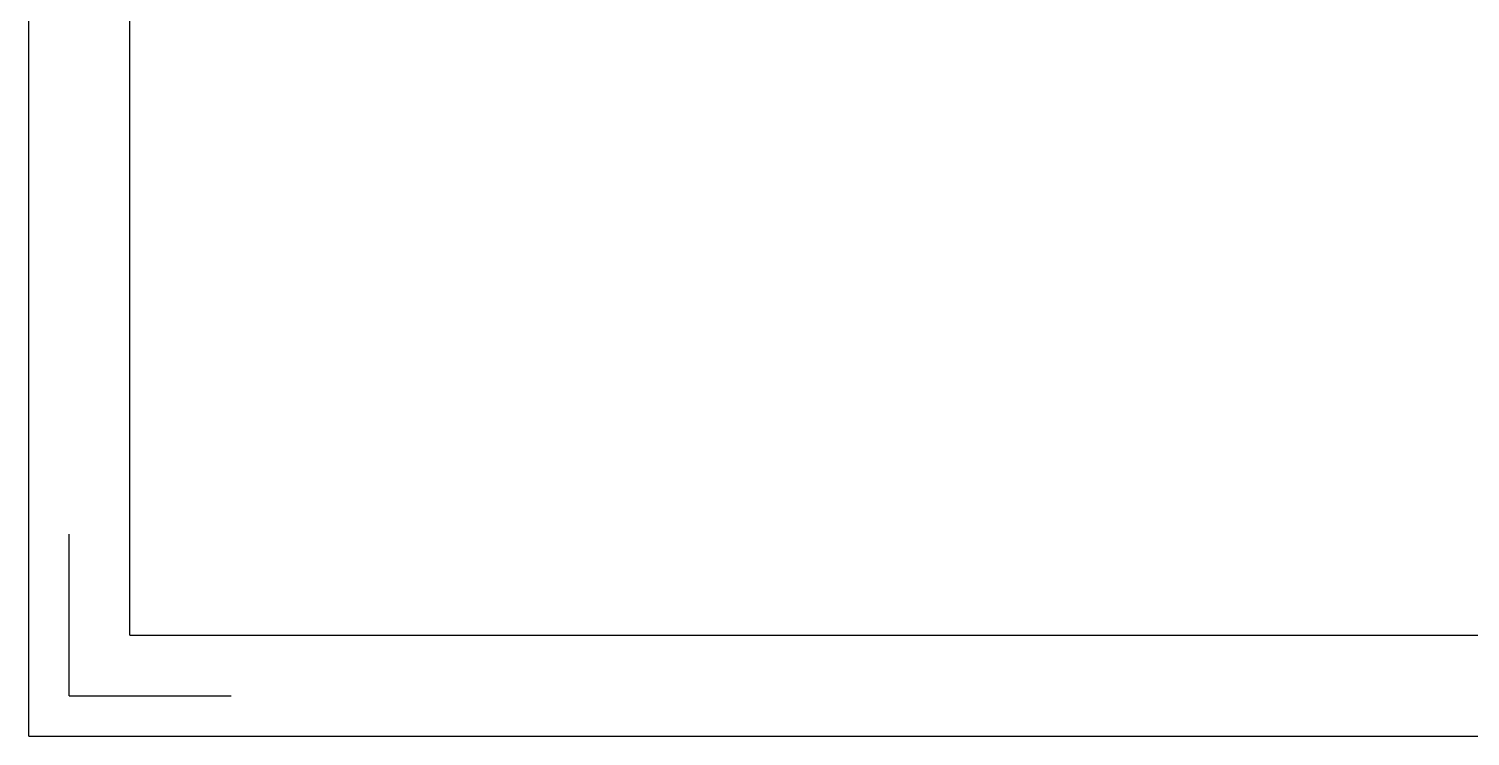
# Model space of a CAD drawing. Header units: millimetres. Extents: x 410 to 793, y 6 to 277.
# Drawn here: x 410.1 to 593.8, y 6.3 to 96.5 of the extents above; entities that cross this region are included whole.
import ezdxf

# ---------------------------------------------------------------- set-up
doc = ezdxf.new("R2010")
doc.units = ezdxf.units.MM

msp = doc.modelspace()

# ---------------------------------------------------------------- linework, layer by layer
at = {"color": 7, "linetype": 'Continuous'}
for p, q in [((410.1146, 6.3231), (410.1146, 276.908)), ((422.9996, 19.2081), (422.9996, 264.023)), ((415.2686, 11.4771), (415.2686, 32.0931)), ((422.9996, 19.2081), (779.9139, 19.2081)), ((415.2686, 11.4771), (435.8846, 11.4771)), ((410.1146, 6.3231), (792.7989, 6.3231))]:
    msp.add_line(p, q, dxfattribs=at)
at = {"color": 2, "linetype": 'Continuous'}
for p, q in [((547.984, 19.2081), (578.908, 19.2081)), ((578.908, 19.2081), (599.524, 19.2081))]:
    msp.add_line(p, q, dxfattribs=at)

doc.saveas('drawing.dxf')
